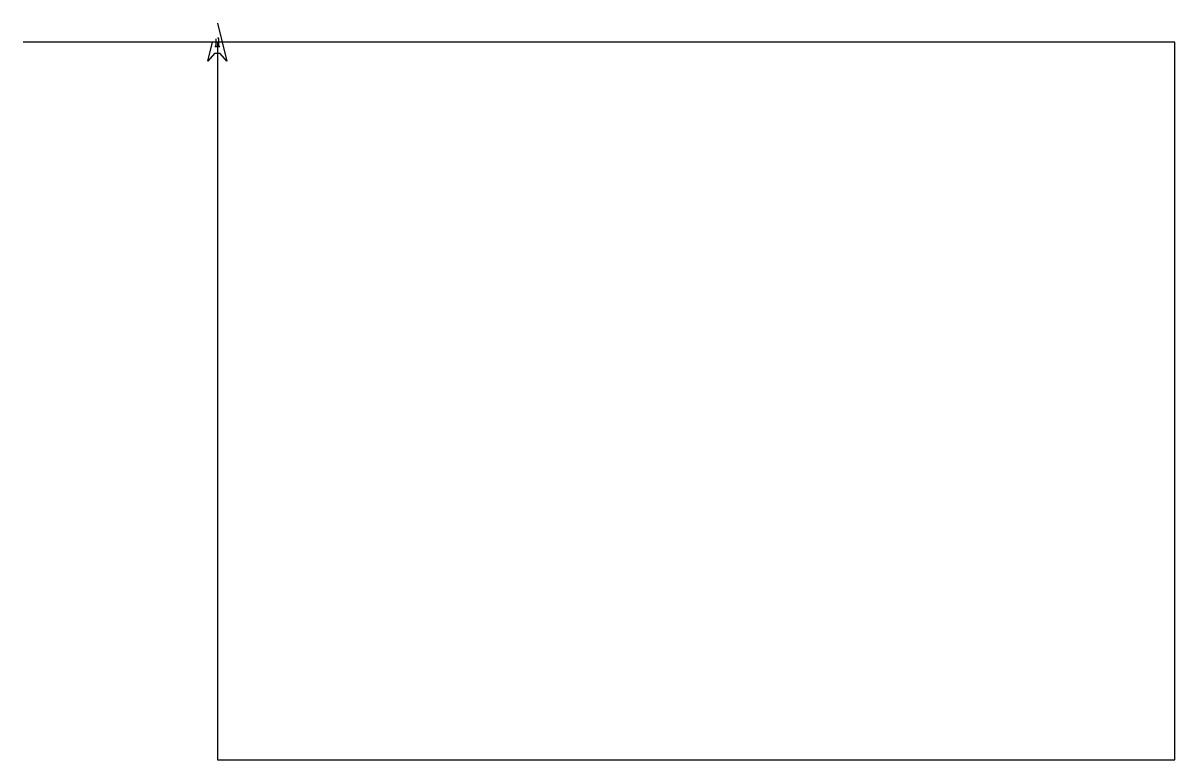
# Model space of a CAD drawing. Header units: inches. Extents: x -12030 to 0, y -7500 to 200.
import ezdxf

# ---------------------------------------------------------------- set-up
doc = ezdxf.new("R2010")
doc.units = ezdxf.units.IN
doc.header["$MEASUREMENT"] = 0
doc.layers.add('Missile', color=2, linetype='Continuous')
doc.layers.add('Ship', color=1, linetype='Continuous')

msp = doc.modelspace()

# ---------------------------------------------------------------- linework, layer by layer
msp.add_line((-10000, 0), (-12030, 0))
msp.add_lwpolyline([(0, 0), (-10000, 0), (-10000, -7500), (0, -7500)], close=True)
at = {"layer": 'Missile', "extrusion": (0, -1.22465e-16, -1)}
msp.add_lwpolyline([(10000, 48), (9988, 36), (9988, -36), (9976, -48), (9988, -48), (10012, -48), (10024, -48), (10012, -36), (10012, 36)], dxfattribs=at)
at = {"layer": 'Ship', "extrusion": (0, -1.22465e-16, -1)}
msp.add_lwpolyline([(10000, 200), (9950, 0), (9900, -200), (9970, -120), (10030, -120), (10100, -200), (10050, 0)], dxfattribs=at)

doc.saveas('drawing.dxf')
